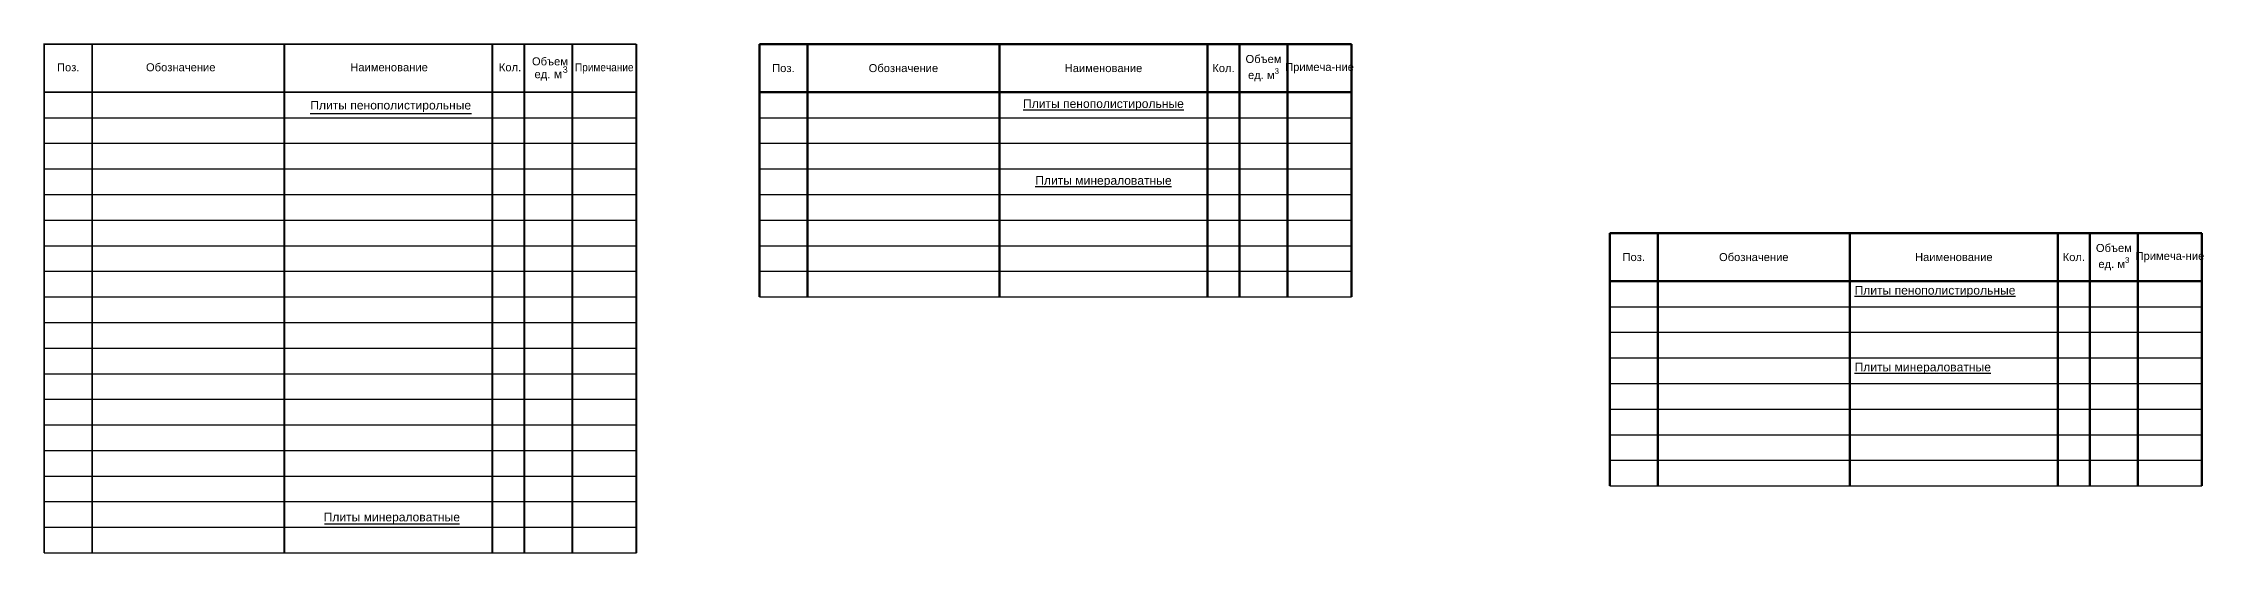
# Model space of a CAD drawing. Header units: millimetres. Extents: x 4512 to 6488, y 2531 to 2947.
# Drawn here: x 5813 to 6488, y 2788 to 2947 of the extents above; entities that cross this region are included whole.
import ezdxf

# ---------------------------------------------------------------- set-up
doc = ezdxf.new("R2010")
doc.units = ezdxf.units.MM
doc.styles.add('Ариал', font='arial.ttf')

# ---------------------------------------------------------------- blocks, each defined once
blk = doc.blocks.new('*T78')
at = {"color": 0, "linetype": 'ByBlock', "lineweight": 60, "transparency": 16777216}
for p, q in [((0, 0), (185, 0)), ((0, 0), (0, -79)), ((15, 0), (15, -79)), ((75, 0), (75, -79)), ((140, 0), (140, -79)), ((150, 0), (150, -79)), ((165, 0), (165, -79)), ((185, 0), (185, -79)), ((0, -15), (185, -15))]:
    blk.add_line(p, q, dxfattribs=at)
at = {"color": 0, "linetype": 'ByBlock', "lineweight": -2, "transparency": 16777216}
for p, q in [((0, -23), (185, -23)), ((0, -31), (185, -31)), ((0, -39), (185, -39)), ((0, -47), (185, -47)), ((0, -55), (185, -55)), ((0, -63), (185, -63)), ((0, -71), (185, -71)), ((0, -79), (185, -79))]:
    blk.add_line(p, q, dxfattribs=at)
at = {"color": 0, "transparency": 16777216, "attachment_point": 5, "style": 'Ариал'}
for s, insert, char_height, width in [('Поз.', (7.5, -7.5), 2.5, 12), ('Обозначение', (45, -7.5), 2.5, 57), ('Наименование', (107.5, -7.5), 2.5, 62), ('Кол.', (145, -7.5), 2.5, 7), ('\\A1;Объем ед. м{\\H0.7x;\\S3^ ;}', (157.5, -7.5), 2.5, 12), ('Примеча-ние', (175, -7.5), 2.5, 17), ('{\\LПлиты пенополистирольные}', (107.5, -19), 2.7, 62), ('{\\LПлиты минераловатные}', (107.5, -43), 2.7, 62)]:
    blk.add_mtext(s, dxfattribs=dict(at, insert=insert, char_height=char_height, width=width))
blk = doc.blocks.new('*T79')
at = {"color": 0, "linetype": 'ByBlock', "lineweight": 60, "transparency": 16777216}
for p, q in [((0, 0), (185, 0)), ((0, 0), (0, -79)), ((15, 0), (15, -79)), ((75, 0), (75, -79)), ((140, 0), (140, -79)), ((150, 0), (150, -79)), ((165, 0), (165, -79)), ((185, 0), (185, -79)), ((0, -15), (185, -15))]:
    blk.add_line(p, q, dxfattribs=at)
at = {"color": 0, "linetype": 'ByBlock', "lineweight": -2, "transparency": 16777216}
for p, q in [((0, -23), (185, -23)), ((0, -31), (185, -31)), ((0, -39), (185, -39)), ((0, -47), (185, -47)), ((0, -55), (185, -55)), ((0, -63), (185, -63)), ((0, -71), (185, -71)), ((0, -79), (185, -79))]:
    blk.add_line(p, q, dxfattribs=at)
at = {"color": 0, "transparency": 16777216, "style": 'Ариал'}
for s, insert, char_height, width, attachment_point in [('Поз.', (7.5, -7.5), 2.5, 12, 5), ('Обозначение', (45, -7.5), 2.5, 57, 5), ('Наименование', (107.5, -7.5), 2.5, 62, 5), ('Кол.', (145, -7.5), 2.5, 7, 5), ('\\A1;Объем ед. м{\\H0.7x;\\S3^ ;}', (157.5, -7.5), 2.5, 12, 5), ('Примеча-ние', (175, -7.5), 2.5, 17, 5), ('{\\LПлиты пенополистирольные}', (76.5, -16.5), 2.7, 62, 1), ('{\\LПлиты минераловатные}', (76.5, -40.5), 2.7, 62, 1)]:
    blk.add_mtext(s, dxfattribs=dict(at, insert=insert, char_height=char_height, width=width, attachment_point=attachment_point))

msp = doc.modelspace()

# ---------------------------------------------------------------- linework, layer by layer
at = {"color": 7, "const_width": 0.6}
for points in [[(5997.905, 2946.934), (5812.905, 2946.934), (5812.905, 2931.934), (5997.905, 2931.934)], [(5827.905, 2946.934), (5827.905, 2787.934)], [(5887.905, 2946.934), (5887.905, 2787.934)], [(5952.905, 2946.934), (5952.905, 2787.934)], [(5962.905, 2946.934), (5962.905, 2787.934)], [(5977.905, 2946.934), (5977.905, 2787.934)], [(5997.905, 2946.934), (5997.905, 2931.934)], [(5812.905, 2931.934), (5812.905, 2787.934)], [(5997.905, 2931.934), (5997.905, 2787.934)]]:
    msp.add_lwpolyline(points, dxfattribs=at)
at = {"color": 7}
for points in [[(5812.905, 2923.934), (5997.905, 2923.934)], [(5896.005, 2925.276), (5946.364, 2925.276)], [(5812.905, 2915.934), (5997.905, 2915.934)], [(5812.905, 2907.934), (5997.905, 2907.934)], [(5812.905, 2899.934), (5997.905, 2899.934)], [(5812.905, 2891.934), (5997.905, 2891.934)], [(5812.905, 2883.934), (5997.905, 2883.934)], [(5812.905, 2875.934), (5997.905, 2875.934)], [(5812.905, 2875.934), (5997.905, 2875.934)], [(5812.905, 2867.934), (5997.905, 2867.934)], [(5812.905, 2867.934), (5997.905, 2867.934)], [(5812.905, 2859.934), (5997.905, 2859.934)], [(5812.905, 2851.934), (5997.905, 2851.934)], [(5812.905, 2843.934), (5997.905, 2843.934)], [(5812.905, 2835.934), (5997.905, 2835.934)], [(5812.905, 2827.934), (5997.905, 2827.934)], [(5812.905, 2819.934), (5997.905, 2819.934)], [(5812.905, 2811.934), (5997.905, 2811.934)], [(5812.905, 2803.934), (5997.905, 2803.934)], [(5812.905, 2795.934), (5997.905, 2795.934)], [(5900.458, 2796.984), (5942.67, 2796.984)], [(5812.905, 2787.934), (5997.905, 2787.934)]]:
    msp.add_lwpolyline(points, dxfattribs=at)

# ---------------------------------------------------------------- block references
for name, p in [('*T78', (6036.338, 2946.934)), ('*T79', (6302.007, 2887.864))]:
    msp.add_blockref(name, p)

# ---------------------------------------------------------------- texts
at = {"color": 7, "style": 'Ариал'}
for s, height, p in [('Объем', 2.5, (5965.299, 2940.31)), ('Поз.', 2.5, (5816.903, 2938.458)), ('Обозначение', 2.5, (5844.713, 2938.458)), ('Наименование', 2.5, (5908.529, 2938.458)), ('Кол.', 2.5, (5954.956, 2938.458)), ('ед.', 2.5, (5966.077, 2936.294)), ('м', 2.7, (5972.144, 2936.278)), ('3', 2, (5974.921, 2937.987)), ('Плиты пенополистирольные', 2.7, (5896.042, 2926.509)), ('Плиты минераловатные', 2.7, (5900.215, 2797.77))]:
    msp.add_text(s, height=height, dxfattribs=at).set_placement(p)
at = {"color": 7, "style": 'Ариал', "width": 0.9}
msp.add_text('Примечание', height=2.5, dxfattribs=at).set_placement((5978.747, 2938.458))

doc.saveas('drawing.dxf')
